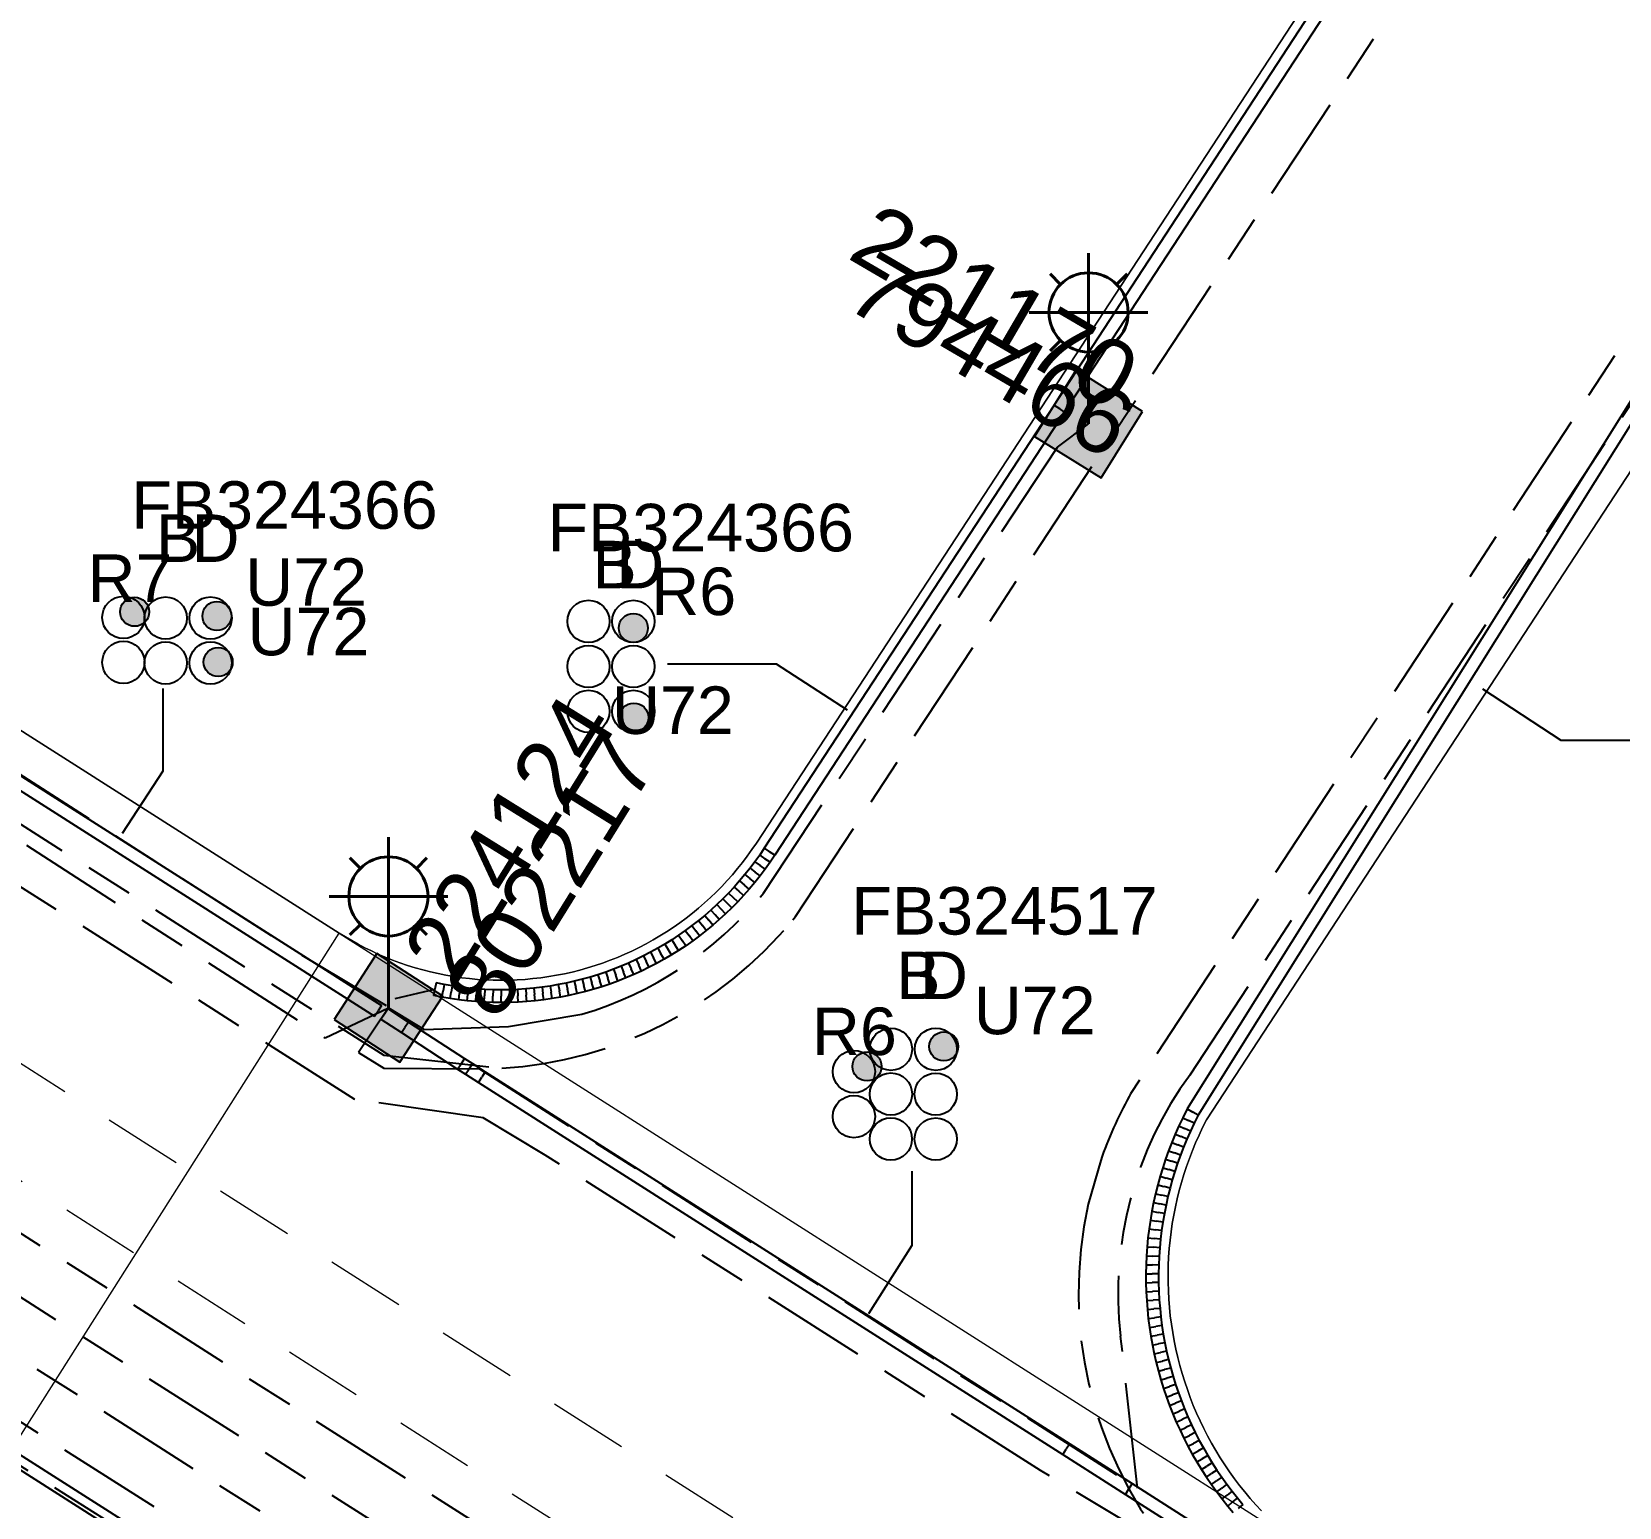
# Model space of a CAD drawing. Header units: metres. Extents: x 0 to 294317, y 0 to 6233398.
# Drawn here: x 292651.6 to 292711.7, y 6232156.4 to 6232212.3 of the extents above; entities that cross this region are included whole.
import ezdxf
from ezdxf.enums import TextEntityAlignment as Align

# ---------------------------------------------------------------- set-up
doc = ezdxf.new("R2010")
doc.units = ezdxf.units.M
doc.linetypes.add('Cable Exist UG', pattern=[8.2, 4, -1.2, 1.8, -1.2])
doc.linetypes.add('Dash', pattern=[5, 3, -2])
doc.layers.get('0').update_dxf_attribs({"color": 6})
for name, color, linetype in [('_User Miscellaneous2', 7, 'Continuous'), ('Duct_SP_EXT', 7, 'Continuous'), ('Equip_SP_SL_EXT', 7, 'Continuous'), ('Mains_HV_EXT', 7, 'Continuous'), ('Mains_SL_EXT', 7, 'Continuous'), ('SupportsUG_SP_LV_SL_EXT', 7, 'Continuous'), ('Trench_SP_EXT', 7, 'Continuous')]:
    doc.layers.add(name, color=color, linetype=linetype)
for name, color, linetype, lineweight in [('Cadastre Buildings_SP_EXT', 9, 'Continuous', 5), ('Cadastre Developer_SP_EXT', 9, 'Continuous', 5), ('Cadastre Land Parcels_SP_EXT', 9, 'Continuous', 5), ('Cadastre Roads_SP_EXT', 9, 'Continuous', 5)]:
    doc.layers.add(name, color=color, linetype=linetype, lineweight=lineweight)
doc.styles.add('COLUMN_LABEL', font='arial.ttf')
doc.styles.add('iecARIAL', font='arial.ttf', dxfattribs={"height": 2})
doc.styles.add('POLE_LABEL', font='arial.ttf')
doc.styles.get("Standard").update_dxf_attribs({"font": 'arial.ttf'})

# ---------------------------------------------------------------- blocks, each defined once
blk = doc.blocks.new('COLUMN_EXT')
blk.add_hatch(color=256).paths.add_polyline_path([(-1.485, 1.485), (-1.485, -1.485), (1.485, -1.485), (1.485, 1.485)])
blk.add_lwpolyline([(-1.485, -1.485), (1.485, -1.485), (1.485, 1.485), (-1.485, 1.485)], close=True)
for tag, height, style, flags, p in [('ASSET_NUM', 2.5, 'COLUMN_LABEL', 8, (2, 2)), ('STRUCTURE_PLANT_NUMBER', 0.2, 'POLE_LABEL', 9, (1.813, 0.031)), ('STREET_CODE', 0.2, 'COLUMN_LABEL', 9, (1.813, -0.2))]:
    blk.add_attdef(tag, text='', height=height, dxfattribs=dict(style=style, flags=flags)).set_placement(p, align=Align.MIDDLE_LEFT)
at = {"flags": 9}
for tag, p in [('OWNED_BY', (1.813, -0.6)), ('COLUMN_TYPE', (1.813, -0.4)), ('STATE', (1.813, -0.8)), ('USAGE', (1.813, -1)), ('LEGEND', (1.813, -1.2)), ('STREETNAME', (1.813, -1.6)), ('SUBURB', (1.813, -1.8)), ('LOCATION', (1.813, -1.4)), ('NOTES', (1.813, -2))]:
    blk.add_attdef(tag, text='', height=0.2, dxfattribs=at).set_placement(p, align=Align.MIDDLE_LEFT)
at = {"flags": 1}
blk.add_attdef('Z', (1.813, -2.351), '', height=0.2, dxfattribs=at)
blk = doc.blocks.new('DUCT_EXT')
blk.add_circle((0, 0.8), 0.8)
at = {"flags": 1}
blk.add_attdef('Z', (0, 0), '', height=0.2, dxfattribs=at)
at = {"flags": 9}
for tag, p in [('DUCT_CODE', (0, 0)), ('XSECT_TYPE', (0, -0.2)), ('STATE', (0, -0.6)), ('FB_REFERENCE', (0, -0.4)), ('NOTES', (0, -0.8))]:
    blk.add_attdef(tag, text='', height=0.2, dxfattribs=at).set_placement(p, align=Align.MIDDLE_LEFT)
blk = doc.blocks.new('SL_LANTERN_EXT')
at = {"lineweight": 40}
for p, q in [((0, 1.968), (0, 6.468)), ((-1.459, 5.676), (-1.061, 5.278)), ((1.458, 5.676), (1.06, 5.278)), ((-2.25, 4.218), (2.25, 4.218)), ((-1.459, 2.759), (-1.061, 3.157)), ((1.458, 2.759), (1.06, 3.157)), ((0, 0), (0, 2.721))]:
    blk.add_line(p, q, dxfattribs=at)
blk.add_circle((0, 4.218), 1.5, dxfattribs=at)
at = {"style": 'iecARIAL', "flags": 8}
blk.add_attdef('ASSET_NUM', (1.5, 1.5), '', height=2.5, dxfattribs=at)
for tag, p, height, flags in [('CONSTRUCTED_VOLTAGE', (0.981, -0.653), 0.2, 9), ('CONTROL_TYPE', (0.981, -0.853), 0.2, 9), ('LANTERN_PURPOSE', (0.981, -1.053), 0.2, 9), ('LANTERN_TYPE', (0.981, -1.253), 0.2, 9), ('LNUMBER', (2.181, -3.253), 2.5, 8), ('OPERATING_VOLTAGE', (0.981, -1.653), 0.2, 9), ('ORIENTATION', (0.981, -1.853), 0.2, 9), ('NO_PHASES', (0.981, -1.453), 0.2, 9), ('OWNED_BY', (0.981, -2.053), 0.2, 9), ('STATE', (0.981, -2.253), 0.2, 9), ('USAGE', (0.981, -2.453), 0.2, 9), ('CEXIST', (0.981, -2.653), 0.2, 9), ('CNEW', (0.981, -2.853), 0.2, 9), ('CNUMBER', (0.981, -3.053), 0.2, 9), ('CREMOVE', (0.981, -3.253), 0.2, 9), ('CREPLACE', (0.981, -3.453), 0.2, 9), ('LKINGHEIGHT', (0.981, -3.653), 0.2, 9), ('LBRACKET', (0.981, -3.853), 0.2, 9), ('LBRACKETVOCAB', (0.981, -4.053), 0.2, 9), ('LCATEGORY', (0.981, -4.253), 0.2, 9), ('LCHARGE1', (0.981, -4.453), 0.2, 9), ('LCHARGE1PERCENT', (0.981, -4.653), 0.2, 9), ('LCHARGE2', (0.981, -4.853), 0.2, 9), ('LCHARGE2PERCENT', (0.981, -5.053), 0.2, 9), ('LCHARGE3', (0.981, -5.253), 0.2, 9), ('LCHARGE3PERCENT', (0.981, -5.453), 0.2, 9), ('LEXIST', (0.981, -5.653), 0.2, 9), ('LLAMP', (0.981, -5.853), 0.2, 9), ('LLAMPVOCAB', (0.981, -6.053), 0.2, 9), ('LMAST', (0.981, -6.253), 0.2, 9), ('LMASTVOCAB', (0.981, -6.453), 0.2, 9), ('LNEW', (0.981, -6.653), 0.2, 9), ('LANTNUMBER', (0.981, -6.853), 0.2, 9), ('LOUTREACH', (0.981, -7.253), 0.2, 9), ('LOUTREACHVOCAB', (0.981, -7.453), 0.2, 9), ('LRATECODE', (0.981, -7.653), 0.2, 9), ('LREMOVE', (0.981, -7.853), 0.2, 9), ('LREPLACE', (0.981, -8.053), 0.2, 9), ('LTYPE', (0.981, -8.253), 0.2, 9), ('LTYPEVOCAB', (0.981, -8.453), 0.2, 9), ('LEGEND', (0.981, -8.653), 0.2, 9), ('LOCATION', (0.981, -8.853), 0.2, 9), ('NOTES', (0.981, -9.053), 0.2, 9), ('STREETNAME', (0.981, -9.253), 0.2, 9), ('SUBURB', (0.981, -9.453), 0.2, 1)]:
    blk.add_attdef(tag, p, '', height=height, dxfattribs=dict(flags=flags))
blk = doc.blocks.new('CABLE_LARGE_EXT')
h = blk.add_hatch(color=256)
edge = h.paths.add_edge_path()
edge.add_arc((0, 0.55), 0.55, 0, 360)
blk.add_circle((0, 0.55), 0.55)
at = {"flags": 1}
blk.add_attdef('Z', (0, 0), '', height=0.2, dxfattribs=at)
at = {"flags": 9}
for tag, p in [('COND_CODE', (0, 0)), ('XSECT_SIZE', (0, -0.6)), ('STATE', (0, -0.4)), ('FB_REFERENCE', (0, -0.2)), ('NOTES', (0, -0.8))]:
    blk.add_attdef(tag, text='', height=0.2, dxfattribs=at).set_placement(p, align=Align.MIDDLE_LEFT)

msp = doc.modelspace()

# ---------------------------------------------------------------- linework, layer by layer
at = {"layer": 'Cadastre Buildings_SP_EXT', "linetype": 'Continuous'}
msp.add_lwpolyline([(292722.931, 6232212.169), (292696.073, 6232171.106), (292695.929, 6232170.822), (292695.792, 6232170.533), (292695.663, 6232170.242), (292695.541, 6232169.947), (292695.426, 6232169.65), (292695.318, 6232169.349), (292695.219, 6232169.046), (292695.126, 6232168.741), (292695.041, 6232168.434), (292694.964, 6232168.124), (292694.895, 6232167.813), (292694.833, 6232167.499), (292694.779, 6232167.185), (292694.733, 6232166.869), (292694.694, 6232166.553), (292694.664, 6232166.235), (292694.641, 6232165.917), (292694.627, 6232165.598), (292694.62, 6232165.279), (292694.621, 6232164.96), (292694.63, 6232164.641), (292694.647, 6232164.323), (292694.673, 6232164.005), (292694.705, 6232163.688), (292694.745, 6232163.371), (292694.794, 6232163.056), (292694.85, 6232162.742), (292694.914, 6232162.429), (292694.986, 6232162.118), (292695.065, 6232161.81), (292695.153, 6232161.502), (292695.248, 6232161.198), (292695.349, 6232160.896), (292695.46, 6232160.596), (292695.576, 6232160.3), (292695.701, 6232160.005), (292695.832, 6232159.715), (292695.971, 6232159.428), (292696.117, 6232159.144), (292696.27, 6232158.864), (292696.429, 6232158.588), (292696.596, 6232158.316), (292696.769, 6232158.048), (292696.949, 6232157.785), (292697.136, 6232157.526), (292697.329, 6232157.272), (292697.527, 6232157.023), (292697.732, 6232156.778), (292697.944, 6232156.538), (292698.161, 6232156.304)], dxfattribs=at)
at = {"layer": 'Cadastre Developer_SP_EXT', "linetype": 'Dash'}
msp.add_lwpolyline([(292547.743, 6232237.718), (292549.531, 6232237.366), (292553.068, 6232235.303), (292557.54, 6232232.915), (292788.104, 6232085.97), (292815.671, 6232069.714), (292812.512, 6232065.858), (292811.233, 6232065.564), (292810.046, 6232065.892), (292808.858, 6232066.89), (292802.197, 6232071.544), (292786.153, 6232082.78), (292557.89, 6232228.241), (292549.272, 6232234.162), (292547.758, 6232235.542), (292547.499, 6232237.003)], dxfattribs=at)
at = {"layer": 'Cadastre Land Parcels_SP_EXT', "linetype": 'Continuous'}
msp.add_lwpolyline([(292573.052, 6232235.586), (292663.232, 6232178.184), (292663.95, 6232177.761), (292664.197, 6232177.63), (292664.445, 6232177.506), (292664.697, 6232177.387), (292664.967, 6232177.267), (292665.247, 6232177.156), (292665.529, 6232177.053), (292665.814, 6232176.956), (292666.102, 6232176.867), (292666.392, 6232176.786), (292666.683, 6232176.712), (292666.976, 6232176.646), (292667.271, 6232176.587), (292667.568, 6232176.536), (292667.866, 6232176.493), (292668.164, 6232176.458), (292668.464, 6232176.431), (292668.764, 6232176.41), (292669.065, 6232176.399), (292669.366, 6232176.395), (292669.666, 6232176.398), (292669.967, 6232176.41), (292670.267, 6232176.429), (292670.567, 6232176.457), (292670.865, 6232176.491), (292671.163, 6232176.535), (292671.459, 6232176.585), (292671.755, 6232176.643), (292672.049, 6232176.708), (292672.34, 6232176.782), (292672.63, 6232176.863), (292672.917, 6232176.951), (292673.202, 6232177.047), (292673.485, 6232177.151), (292673.765, 6232177.261), (292674.041, 6232177.379), (292674.315, 6232177.504), (292674.586, 6232177.636), (292674.852, 6232177.775), (292675.115, 6232177.921), (292675.374, 6232178.074), (292675.629, 6232178.233), (292675.88, 6232178.4), (292676.126, 6232178.572), (292676.368, 6232178.751), (292676.606, 6232178.936), (292676.838, 6232179.127), (292677.065, 6232179.324), (292677.287, 6232179.527), (292677.504, 6232179.735), (292677.715, 6232179.95), (292677.921, 6232180.169), (292678.12, 6232180.394), (292678.314, 6232180.625), (292678.502, 6232180.859), (292678.683, 6232181.1), (292678.859, 6232181.344), (292679.027, 6232181.593), (292706.199, 6232223.133)], dxfattribs=at)
at = {"layer": 'Cadastre Roads_SP_EXT', "linetype": 'Continuous'}
msp.add_lwpolyline([(292663.232, 6232178.184), (292573.052, 6232235.586), (292618.834, 6232176.681), (292620.586, 6232175.567), (292649.783, 6232157.002), (292663.232, 6232178.184)], close=True, dxfattribs=at)
for points in [[(292706.199, 6232223.133), (292679.027, 6232181.593), (292678.859, 6232181.344), (292678.683, 6232181.1), (292678.502, 6232180.859), (292678.314, 6232180.625), (292678.12, 6232180.394), (292677.921, 6232180.169), (292677.715, 6232179.95), (292677.504, 6232179.735), (292677.287, 6232179.527), (292677.065, 6232179.324), (292676.838, 6232179.127), (292676.606, 6232178.936), (292676.368, 6232178.751), (292676.126, 6232178.572), (292675.88, 6232178.4), (292675.629, 6232178.233), (292675.374, 6232178.074), (292675.115, 6232177.921), (292674.852, 6232177.775), (292674.586, 6232177.636), (292674.315, 6232177.504), (292674.041, 6232177.379), (292673.765, 6232177.261), (292673.485, 6232177.151), (292673.202, 6232177.047), (292672.917, 6232176.951), (292672.63, 6232176.863), (292672.34, 6232176.782), (292672.049, 6232176.708), (292671.755, 6232176.643), (292671.459, 6232176.585), (292671.163, 6232176.535), (292670.865, 6232176.491), (292670.567, 6232176.457), (292670.267, 6232176.429), (292669.967, 6232176.41), (292669.666, 6232176.398), (292669.366, 6232176.395), (292669.065, 6232176.399), (292668.764, 6232176.41), (292668.464, 6232176.431), (292668.164, 6232176.458), (292667.866, 6232176.493), (292667.568, 6232176.536), (292667.271, 6232176.587), (292666.976, 6232176.646), (292666.683, 6232176.712), (292666.392, 6232176.786), (292666.102, 6232176.867), (292665.814, 6232176.956), (292665.53, 6232177.053), (292665.247, 6232177.156), (292664.967, 6232177.267), (292664.697, 6232177.387), (292664.445, 6232177.506), (292664.197, 6232177.63), (292663.95, 6232177.761), (292663.232, 6232178.184), (292699.521, 6232155.085)], [(292698.161, 6232156.304), (292697.944, 6232156.538), (292697.732, 6232156.778), (292697.527, 6232157.023), (292697.329, 6232157.272), (292697.136, 6232157.526), (292696.949, 6232157.785), (292696.769, 6232158.048), (292696.596, 6232158.316), (292696.429, 6232158.588), (292696.27, 6232158.864), (292696.117, 6232159.144), (292695.971, 6232159.428), (292695.833, 6232159.715), (292695.701, 6232160.005), (292695.576, 6232160.3), (292695.46, 6232160.596), (292695.349, 6232160.896), (292695.248, 6232161.198), (292695.153, 6232161.502), (292695.065, 6232161.81), (292694.986, 6232162.118), (292694.914, 6232162.429), (292694.85, 6232162.742), (292694.794, 6232163.056), (292694.745, 6232163.371), (292694.705, 6232163.688), (292694.673, 6232164.005), (292694.647, 6232164.323), (292694.63, 6232164.641), (292694.621, 6232164.96), (292694.62, 6232165.279), (292694.627, 6232165.598), (292694.641, 6232165.917), (292694.664, 6232166.235), (292694.694, 6232166.553), (292694.733, 6232166.869), (292694.779, 6232167.185), (292694.833, 6232167.499), (292694.895, 6232167.813), (292694.964, 6232168.124), (292695.041, 6232168.434), (292695.126, 6232168.741), (292695.219, 6232169.046), (292695.318, 6232169.349), (292695.426, 6232169.65), (292695.541, 6232169.947), (292695.663, 6232170.242), (292695.792, 6232170.533), (292695.929, 6232170.822), (292696.073, 6232171.106), (292722.931, 6232212.169)]]:
    msp.add_lwpolyline(points, dxfattribs=at)
at = {"layer": 'Duct_SP_EXT'}
for p, q in [((292690.301, 6232198.171), (292708.02, 6232225.259)), ((292690.703, 6232197.909), (292708.421, 6232224.996)), ((292717.247, 6232206.497), (292695.343, 6232171.525)), ((292717.653, 6232206.243), (292695.762, 6232171.288)), ((292690.301, 6232198.171), (292679.327, 6232181.394)), ((292690.301, 6232198.171), (292690.502, 6232198.04)), ((292690.301, 6232198.171), (292690.502, 6232198.04)), ((292690.703, 6232197.909), (292679.727, 6232181.128)), ((292690.703, 6232197.909), (292690.502, 6232198.04)), ((292690.703, 6232197.909), (292690.502, 6232198.04)), ((292638.692, 6232191.504), (292664.57, 6232175.032)), ((292638.95, 6232191.909), (292664.828, 6232175.437)), ((292679.327, 6232181.394), (292679.154, 6232181.137)), ((292679.327, 6232181.394), (292679.527, 6232181.261)), ((292679.727, 6232181.128), (292679.527, 6232181.261)), ((292678.786, 6232180.639), (292678.592, 6232180.396)), ((292678.972, 6232180.886), (292678.786, 6232180.639)), ((292678.786, 6232180.639), (292678.976, 6232180.492)), ((292679.154, 6232181.137), (292678.972, 6232180.886)), ((292678.972, 6232180.886), (292679.166, 6232180.744)), ((292679.154, 6232181.137), (292679.351, 6232181)), ((292679.359, 6232180.602), (292679.166, 6232180.744)), ((292679.547, 6232180.862), (292679.351, 6232181)), ((292679.547, 6232180.862), (292679.359, 6232180.602)), ((292679.727, 6232181.128), (292679.547, 6232180.862)), ((292678.393, 6232180.159), (292678.187, 6232179.927)), ((292678.592, 6232180.396), (292678.393, 6232180.159)), ((292678.393, 6232180.159), (292678.574, 6232180.002)), ((292678.592, 6232180.396), (292678.778, 6232180.244)), ((292678.963, 6232180.092), (292678.756, 6232179.845)), ((292678.963, 6232180.092), (292678.778, 6232180.244)), ((292679.165, 6232180.345), (292678.963, 6232180.092)), ((292679.165, 6232180.345), (292678.976, 6232180.492)), ((292679.359, 6232180.602), (292679.165, 6232180.345)), ((292677.757, 6232179.479), (292677.534, 6232179.264)), ((292677.975, 6232179.7), (292677.757, 6232179.479)), ((292677.757, 6232179.479), (292677.926, 6232179.309)), ((292678.187, 6232179.927), (292677.975, 6232179.7)), ((292677.975, 6232179.7), (292678.148, 6232179.534)), ((292678.321, 6232179.368), (292678.148, 6232179.534)), ((292678.187, 6232179.927), (292678.364, 6232179.765)), ((292678.542, 6232179.603), (292678.321, 6232179.368)), ((292678.542, 6232179.603), (292678.364, 6232179.765)), ((292678.756, 6232179.845), (292678.542, 6232179.603)), ((292678.756, 6232179.845), (292678.574, 6232180.002)), ((292677.07, 6232178.852), (292676.831, 6232178.655)), ((292677.305, 6232179.055), (292677.07, 6232178.852)), ((292677.07, 6232178.852), (292677.225, 6232178.669)), ((292677.534, 6232179.264), (292677.305, 6232179.055)), ((292677.305, 6232179.055), (292677.464, 6232178.876)), ((292677.624, 6232178.696), (292677.464, 6232178.876)), ((292677.534, 6232179.264), (292677.698, 6232179.089)), ((292677.862, 6232178.914), (292677.624, 6232178.696)), ((292677.862, 6232178.914), (292677.698, 6232179.089)), ((292678.094, 6232179.138), (292677.862, 6232178.914)), ((292678.094, 6232179.138), (292677.926, 6232179.309)), ((292678.321, 6232179.368), (292678.094, 6232179.138)), ((292676.336, 6232178.28), (292676.083, 6232178.102)), ((292676.586, 6232178.464), (292676.336, 6232178.28)), ((292676.336, 6232178.28), (292676.476, 6232178.085)), ((292676.831, 6232178.655), (292676.586, 6232178.464)), ((292676.586, 6232178.464), (292676.731, 6232178.272)), ((292676.876, 6232178.081), (292676.731, 6232178.272)), ((292676.831, 6232178.655), (292676.981, 6232178.468)), ((292677.131, 6232178.28), (292676.876, 6232178.081)), ((292677.131, 6232178.28), (292676.981, 6232178.468)), ((292677.38, 6232178.485), (292677.131, 6232178.28)), ((292677.38, 6232178.485), (292677.225, 6232178.669)), ((292677.624, 6232178.696), (292677.38, 6232178.485)), ((292675.561, 6232177.766), (292675.294, 6232177.609)), ((292675.824, 6232177.93), (292675.561, 6232177.766)), ((292675.561, 6232177.766), (292675.686, 6232177.561)), ((292676.083, 6232178.102), (292675.824, 6232177.93)), ((292675.824, 6232177.93), (292675.954, 6232177.728)), ((292676.084, 6232177.527), (292675.954, 6232177.728)), ((292676.083, 6232178.102), (292676.218, 6232177.904)), ((292676.353, 6232177.706), (292676.084, 6232177.527)), ((292676.353, 6232177.706), (292676.218, 6232177.904)), ((292676.616, 6232177.89), (292676.353, 6232177.706)), ((292676.616, 6232177.89), (292676.476, 6232178.085)), ((292676.876, 6232178.081), (292676.616, 6232177.89)), ((292674.187, 6232177.049), (292673.902, 6232176.928)), ((292674.469, 6232177.179), (292674.187, 6232177.049)), ((292674.187, 6232177.049), (292674.284, 6232176.83)), ((292674.748, 6232177.315), (292674.469, 6232177.179)), ((292674.469, 6232177.179), (292674.572, 6232176.962)), ((292675.022, 6232177.458), (292674.748, 6232177.315)), ((292674.748, 6232177.315), (292674.857, 6232177.101)), ((292674.965, 6232176.887), (292674.857, 6232177.101)), ((292675.25, 6232177.036), (292674.965, 6232176.887)), ((292675.294, 6232177.609), (292675.022, 6232177.458)), ((292675.022, 6232177.458), (292675.136, 6232177.247)), ((292675.25, 6232177.036), (292675.136, 6232177.247)), ((292675.532, 6232177.192), (292675.25, 6232177.036)), ((292675.294, 6232177.609), (292675.413, 6232177.401)), ((292675.532, 6232177.192), (292675.413, 6232177.401)), ((292675.81, 6232177.356), (292675.532, 6232177.192)), ((292675.81, 6232177.356), (292675.686, 6232177.561)), ((292676.084, 6232177.527), (292675.81, 6232177.356)), ((292672.433, 6232176.434), (292672.132, 6232176.358)), ((292672.731, 6232176.518), (292672.433, 6232176.434)), ((292672.433, 6232176.434), (292672.495, 6232176.202)), ((292673.027, 6232176.608), (292672.731, 6232176.518)), ((292672.731, 6232176.518), (292672.799, 6232176.287)), ((292673.322, 6232176.707), (292673.027, 6232176.608)), ((292673.027, 6232176.608), (292673.1, 6232176.38)), ((292673.613, 6232176.814), (292673.322, 6232176.707)), ((292673.322, 6232176.707), (292673.401, 6232176.481)), ((292673.481, 6232176.254), (292673.401, 6232176.481)), ((292673.902, 6232176.928), (292673.613, 6232176.814)), ((292673.613, 6232176.814), (292673.699, 6232176.59)), ((292673.784, 6232176.366), (292673.699, 6232176.59)), ((292674.084, 6232176.484), (292673.784, 6232176.366)), ((292673.902, 6232176.928), (292673.993, 6232176.706)), ((292674.084, 6232176.484), (292673.993, 6232176.706)), ((292674.381, 6232176.61), (292674.084, 6232176.484)), ((292674.381, 6232176.61), (292674.284, 6232176.83)), ((292674.675, 6232176.745), (292674.381, 6232176.61)), ((292674.675, 6232176.745), (292674.572, 6232176.962)), ((292674.965, 6232176.887), (292674.675, 6232176.745)), ((292666.806, 6232175.823), (292666.852, 6232176.059)), ((292667.119, 6232175.761), (292666.806, 6232175.823)), ((292666.898, 6232176.294), (292666.852, 6232176.059)), ((292667.206, 6232176.233), (292666.898, 6232176.294)), ((292667.119, 6232175.761), (292667.162, 6232175.997)), ((292667.206, 6232176.233), (292667.162, 6232175.997)), ((292667.512, 6232176.181), (292667.206, 6232176.233)), ((292667.436, 6232175.707), (292667.474, 6232175.944)), ((292667.512, 6232176.181), (292667.474, 6232175.944)), ((292667.819, 6232176.136), (292667.512, 6232176.181)), ((292667.756, 6232175.66), (292667.787, 6232175.898)), ((292667.819, 6232176.136), (292667.787, 6232175.898)), ((292668.127, 6232176.1), (292667.819, 6232176.136)), ((292668.077, 6232175.622), (292668.102, 6232175.861)), ((292668.127, 6232176.1), (292668.102, 6232175.861)), ((292668.436, 6232176.072), (292668.127, 6232176.1)), ((292668.398, 6232175.593), (292668.417, 6232175.832)), ((292668.436, 6232176.072), (292668.417, 6232175.832)), ((292668.745, 6232176.051), (292668.436, 6232176.072)), ((292668.745, 6232176.051), (292668.733, 6232175.811)), ((292669.056, 6232176.039), (292668.745, 6232176.051)), ((292669.056, 6232176.039), (292669.05, 6232175.799)), ((292669.365, 6232176.035), (292669.056, 6232176.039)), ((292669.675, 6232176.038), (292669.365, 6232176.035)), ((292669.365, 6232176.035), (292669.365, 6232175.795)), ((292669.985, 6232176.05), (292669.675, 6232176.038)), ((292669.675, 6232176.038), (292669.682, 6232175.798)), ((292670.295, 6232176.07), (292669.985, 6232176.05)), ((292669.985, 6232176.05), (292669.998, 6232175.811)), ((292670.604, 6232176.099), (292670.295, 6232176.07)), ((292670.295, 6232176.07), (292670.314, 6232175.831)), ((292670.332, 6232175.592), (292670.314, 6232175.831)), ((292670.912, 6232176.134), (292670.604, 6232176.099)), ((292670.604, 6232176.099), (292670.629, 6232175.86)), ((292670.653, 6232175.621), (292670.629, 6232175.86)), ((292671.219, 6232176.179), (292670.912, 6232176.134)), ((292670.912, 6232176.134), (292670.943, 6232175.896)), ((292670.974, 6232175.658), (292670.943, 6232175.896)), ((292671.524, 6232176.231), (292671.219, 6232176.179)), ((292671.219, 6232176.179), (292671.257, 6232175.942)), ((292671.294, 6232175.705), (292671.257, 6232175.942)), ((292671.828, 6232176.291), (292671.524, 6232176.231)), ((292671.524, 6232176.231), (292671.568, 6232175.995)), ((292671.611, 6232175.759), (292671.568, 6232175.995)), ((292671.927, 6232175.821), (292671.611, 6232175.759)), ((292672.132, 6232176.358), (292671.828, 6232176.291)), ((292671.828, 6232176.291), (292671.877, 6232176.056)), ((292671.927, 6232175.821), (292671.877, 6232176.056)), ((292672.243, 6232175.891), (292671.927, 6232175.821)), ((292672.132, 6232176.358), (292672.188, 6232176.124)), ((292672.243, 6232175.891), (292672.188, 6232176.124)), ((292672.557, 6232175.971), (292672.243, 6232175.891)), ((292672.557, 6232175.971), (292672.495, 6232176.202)), ((292672.866, 6232176.057), (292672.557, 6232175.971)), ((292672.866, 6232176.057), (292672.799, 6232176.287)), ((292673.174, 6232176.151), (292672.866, 6232176.057)), ((292673.174, 6232176.151), (292673.1, 6232176.38)), ((292673.481, 6232176.254), (292673.174, 6232176.151)), ((292673.784, 6232176.366), (292673.481, 6232176.254)), ((292664.57, 6232175.032), (292664.699, 6232175.235)), ((292664.828, 6232175.437), (292664.699, 6232175.235)), ((292665.067, 6232175.321), (292664.937, 6232175.119)), ((292665.067, 6232175.321), (292665.846, 6232174.816)), ((292667.436, 6232175.707), (292667.119, 6232175.761)), ((292667.756, 6232175.66), (292667.436, 6232175.707)), ((292668.077, 6232175.622), (292667.756, 6232175.66)), ((292668.398, 6232175.593), (292668.077, 6232175.622)), ((292668.72, 6232175.571), (292668.398, 6232175.593)), ((292668.72, 6232175.571), (292668.733, 6232175.811)), ((292669.043, 6232175.559), (292668.72, 6232175.571)), ((292669.043, 6232175.559), (292669.05, 6232175.799)), ((292669.365, 6232175.555), (292669.043, 6232175.559)), ((292669.365, 6232175.555), (292669.365, 6232175.795)), ((292669.688, 6232175.559), (292669.365, 6232175.555)), ((292669.688, 6232175.559), (292669.682, 6232175.798)), ((292670.01, 6232175.571), (292669.688, 6232175.559)), ((292670.01, 6232175.571), (292669.998, 6232175.811)), ((292670.332, 6232175.592), (292670.01, 6232175.571)), ((292670.653, 6232175.621), (292670.332, 6232175.592)), ((292670.974, 6232175.658), (292670.653, 6232175.621)), ((292671.294, 6232175.705), (292670.974, 6232175.658)), ((292671.611, 6232175.759), (292671.294, 6232175.705)), ((292664.806, 6232174.918), (292664.937, 6232175.119)), ((292664.806, 6232174.918), (292665.584, 6232174.413)), ((292665.846, 6232174.816), (292665.715, 6232174.614)), ((292665.846, 6232174.816), (292667.971, 6232173.437)), ((292665.584, 6232174.413), (292665.715, 6232174.614)), ((292665.584, 6232174.413), (292667.712, 6232173.033)), ((292667.971, 6232173.437), (292667.841, 6232173.235)), ((292667.971, 6232173.437), (292668.272, 6232173.245)), ((292667.712, 6232173.033), (292667.841, 6232173.235)), ((292667.712, 6232173.033), (292668.015, 6232172.84)), ((292668.015, 6232172.84), (292668.144, 6232173.042)), ((292668.015, 6232172.84), (292668.504, 6232172.529)), ((292668.272, 6232173.245), (292668.144, 6232173.042)), ((292668.272, 6232173.245), (292668.762, 6232172.933)), ((292668.762, 6232172.933), (292668.633, 6232172.731)), ((292668.762, 6232172.933), (292690.893, 6232158.846)), ((292629.336, 6232172.295), (292679.581, 6232140.346)), ((292668.504, 6232172.529), (292668.633, 6232172.731)), ((292668.504, 6232172.529), (292690.635, 6232158.441)), ((292629.078, 6232171.89), (292679.324, 6232139.941)), ((292695.175, 6232171.191), (292695.029, 6232170.884)), ((292695.343, 6232171.525), (292695.175, 6232171.191)), ((292695.175, 6232171.191), (292695.39, 6232171.085)), ((292695.343, 6232171.525), (292695.552, 6232171.407)), ((292695.606, 6232170.98), (292695.39, 6232171.085)), ((292695.762, 6232171.288), (292695.552, 6232171.407)), ((292695.762, 6232171.288), (292695.606, 6232170.98)), ((292694.891, 6232170.573), (292694.761, 6232170.259)), ((292695.029, 6232170.884), (292694.891, 6232170.573)), ((292694.891, 6232170.573), (292695.111, 6232170.478)), ((292695.029, 6232170.884), (292695.247, 6232170.784)), ((292695.332, 6232170.384), (292695.111, 6232170.478)), ((292695.465, 6232170.683), (292695.247, 6232170.784)), ((292695.465, 6232170.683), (292695.332, 6232170.384)), ((292695.606, 6232170.98), (292695.465, 6232170.683)), ((292694.639, 6232169.943), (292694.523, 6232169.622)), ((292694.761, 6232170.259), (292694.639, 6232169.943)), ((292694.639, 6232169.943), (292694.863, 6232169.859)), ((292694.761, 6232170.259), (292694.984, 6232170.17)), ((292695.088, 6232169.776), (292694.863, 6232169.859)), ((292695.207, 6232170.081), (292694.984, 6232170.17)), ((292695.207, 6232170.081), (292695.088, 6232169.776)), ((292695.332, 6232170.384), (292695.207, 6232170.081)), ((292694.418, 6232169.299), (292694.319, 6232168.975)), ((292694.523, 6232169.622), (292694.418, 6232169.299)), ((292694.418, 6232169.299), (292694.646, 6232169.227)), ((292694.523, 6232169.622), (292694.75, 6232169.544)), ((292694.875, 6232169.155), (292694.646, 6232169.227)), ((292694.977, 6232169.466), (292694.75, 6232169.544)), ((292694.977, 6232169.466), (292694.875, 6232169.155)), ((292695.088, 6232169.776), (292694.977, 6232169.466)), ((292694.228, 6232168.647), (292694.146, 6232168.316)), ((292694.319, 6232168.975), (292694.228, 6232168.647)), ((292694.228, 6232168.647), (292694.46, 6232168.586)), ((292694.319, 6232168.975), (292694.55, 6232168.908)), ((292694.78, 6232168.841), (292694.55, 6232168.908)), ((292694.78, 6232168.841), (292694.693, 6232168.525)), ((292694.875, 6232169.155), (292694.78, 6232168.841)), ((292694.146, 6232168.316), (292694.072, 6232167.986)), ((292694.146, 6232168.316), (292694.38, 6232168.261)), ((292694.614, 6232168.206), (292694.38, 6232168.261)), ((292694.693, 6232168.525), (292694.46, 6232168.586)), ((292694.614, 6232168.206), (292694.542, 6232167.887)), ((292694.693, 6232168.525), (292694.614, 6232168.206)), ((292694.006, 6232167.651), (292693.949, 6232167.316)), ((292694.072, 6232167.986), (292694.006, 6232167.651)), ((292694.006, 6232167.651), (292694.243, 6232167.607)), ((292694.072, 6232167.986), (292694.307, 6232167.936)), ((292694.479, 6232167.564), (292694.243, 6232167.607)), ((292694.542, 6232167.887), (292694.307, 6232167.936)), ((292694.479, 6232167.564), (292694.424, 6232167.241)), ((292694.542, 6232167.887), (292694.479, 6232167.564)), ((292693.901, 6232166.981), (292693.859, 6232166.644)), ((292693.949, 6232167.316), (292693.901, 6232166.981)), ((292693.901, 6232166.981), (292694.138, 6232166.949)), ((292693.949, 6232167.316), (292694.187, 6232167.278)), ((292694.376, 6232166.917), (292694.138, 6232166.949)), ((292694.424, 6232167.241), (292694.187, 6232167.278)), ((292694.376, 6232166.917), (292694.337, 6232166.592)), ((292694.424, 6232167.241), (292694.376, 6232166.917)), ((292693.827, 6232166.305), (292693.803, 6232165.967)), ((292693.859, 6232166.644), (292693.827, 6232166.305)), ((292693.827, 6232166.305), (292694.066, 6232166.285)), ((292693.859, 6232166.644), (292694.098, 6232166.618)), ((292694.305, 6232166.265), (292694.066, 6232166.285)), ((292694.337, 6232166.592), (292694.098, 6232166.618)), ((292694.305, 6232166.265), (292694.282, 6232165.938)), ((292694.337, 6232166.592), (292694.305, 6232166.265)), ((292693.787, 6232165.626), (292693.78, 6232165.287)), ((292693.803, 6232165.967), (292693.787, 6232165.626)), ((292693.787, 6232165.626), (292694.027, 6232165.618)), ((292693.803, 6232165.967), (292694.042, 6232165.953)), ((292694.267, 6232165.61), (292694.027, 6232165.618)), ((292694.282, 6232165.938), (292694.042, 6232165.953)), ((292694.267, 6232165.61), (292694.26, 6232165.283)), ((292694.282, 6232165.938), (292694.267, 6232165.61)), ((292693.78, 6232165.287), (292693.781, 6232164.946)), ((292693.78, 6232165.287), (292694.02, 6232165.285)), ((292694.26, 6232165.283), (292694.02, 6232165.285)), ((292694.26, 6232165.283), (292694.261, 6232164.954)), ((292693.781, 6232164.946), (292694.021, 6232164.95)), ((292693.781, 6232164.946), (292693.791, 6232164.606)), ((292693.791, 6232164.606), (292694.031, 6232164.616)), ((292693.791, 6232164.606), (292693.809, 6232164.268)), ((292694.261, 6232164.954), (292694.021, 6232164.95)), ((292694.271, 6232164.626), (292694.031, 6232164.616)), ((292694.261, 6232164.954), (292694.271, 6232164.626)), ((292694.271, 6232164.626), (292694.288, 6232164.299)), ((292693.809, 6232164.268), (292694.049, 6232164.283)), ((292693.809, 6232164.268), (292693.836, 6232163.929)), ((292693.836, 6232163.929), (292694.075, 6232163.951)), ((292693.836, 6232163.929), (292693.871, 6232163.592)), ((292694.288, 6232164.299), (292694.049, 6232164.283)), ((292694.314, 6232163.973), (292694.075, 6232163.951)), ((292694.288, 6232164.299), (292694.314, 6232163.973)), ((292694.314, 6232163.973), (292694.348, 6232163.647)), ((292693.871, 6232163.592), (292694.109, 6232163.619)), ((292693.871, 6232163.592), (292693.913, 6232163.254)), ((292693.913, 6232163.254), (292694.151, 6232163.287)), ((292693.913, 6232163.254), (292693.966, 6232162.918)), ((292694.348, 6232163.647), (292694.109, 6232163.619)), ((292694.389, 6232163.321), (292694.151, 6232163.287)), ((292694.348, 6232163.647), (292694.389, 6232163.321)), ((292694.389, 6232163.321), (292694.439, 6232162.997)), ((292693.966, 6232162.918), (292694.203, 6232162.957)), ((292693.966, 6232162.918), (292694.025, 6232162.584)), ((292694.025, 6232162.584), (292694.261, 6232162.629)), ((292694.439, 6232162.997), (292694.203, 6232162.957)), ((292694.496, 6232162.674), (292694.261, 6232162.629)), ((292694.439, 6232162.997), (292694.496, 6232162.674)), ((292694.496, 6232162.674), (292694.562, 6232162.352)), ((292694.025, 6232162.584), (292694.093, 6232162.25)), ((292694.093, 6232162.25), (292694.328, 6232162.301)), ((292694.093, 6232162.25), (292694.17, 6232161.919)), ((292694.562, 6232162.352), (292694.328, 6232162.301)), ((292694.637, 6232162.033), (292694.403, 6232161.976)), ((292694.562, 6232162.352), (292694.637, 6232162.033)), ((292694.637, 6232162.033), (292694.718, 6232161.716)), ((292694.17, 6232161.919), (292694.403, 6232161.976)), ((292694.17, 6232161.919), (292694.254, 6232161.59)), ((292694.254, 6232161.59), (292694.486, 6232161.653)), ((292694.254, 6232161.59), (292694.348, 6232161.262)), ((292694.718, 6232161.716), (292694.486, 6232161.653)), ((292694.808, 6232161.399), (292694.578, 6232161.331)), ((292694.718, 6232161.716), (292694.808, 6232161.399)), ((292694.808, 6232161.399), (292694.905, 6232161.087)), ((292694.348, 6232161.262), (292694.578, 6232161.331)), ((292694.348, 6232161.262), (292694.448, 6232160.939)), ((292694.448, 6232160.939), (292694.677, 6232161.013)), ((292694.448, 6232160.939), (292694.557, 6232160.617)), ((292694.905, 6232161.087), (292694.677, 6232161.013)), ((292694.905, 6232161.087), (292695.01, 6232160.776)), ((292694.557, 6232160.617), (292694.783, 6232160.697)), ((292694.557, 6232160.617), (292694.674, 6232160.297)), ((292694.674, 6232160.297), (292694.899, 6232160.383)), ((292694.674, 6232160.297), (292694.799, 6232159.982)), ((292695.01, 6232160.776), (292694.783, 6232160.697)), ((292695.123, 6232160.468), (292694.899, 6232160.383)), ((292695.01, 6232160.776), (292695.123, 6232160.468)), ((292695.123, 6232160.468), (292695.243, 6232160.164)), ((292694.799, 6232159.982), (292695.021, 6232160.073)), ((292694.799, 6232159.982), (292694.932, 6232159.668)), ((292694.932, 6232159.668), (292695.151, 6232159.765)), ((292694.932, 6232159.668), (292695.072, 6232159.359)), ((292695.243, 6232160.164), (292695.021, 6232160.073)), ((292695.371, 6232159.861), (292695.151, 6232159.765)), ((292695.243, 6232160.164), (292695.371, 6232159.861)), ((292695.371, 6232159.861), (292695.506, 6232159.562)), ((292695.072, 6232159.359), (292695.289, 6232159.46)), ((292695.072, 6232159.359), (292695.219, 6232159.054)), ((292695.219, 6232159.054), (292695.434, 6232159.161)), ((292695.219, 6232159.054), (292695.374, 6232158.751)), ((292695.506, 6232159.562), (292695.289, 6232159.46)), ((292695.649, 6232159.268), (292695.434, 6232159.161)), ((292695.506, 6232159.562), (292695.649, 6232159.268)), ((292695.649, 6232159.268), (292695.799, 6232158.976)), ((292690.635, 6232158.441), (292690.764, 6232158.644)), ((292690.635, 6232158.441), (292693.006, 6232156.932)), ((292690.893, 6232158.846), (292690.764, 6232158.644)), ((292690.893, 6232158.846), (292693.264, 6232157.337)), ((292695.374, 6232158.751), (292695.586, 6232158.863)), ((292695.374, 6232158.751), (292695.538, 6232158.452)), ((292695.538, 6232158.452), (292695.747, 6232158.57)), ((292695.538, 6232158.452), (292695.707, 6232158.159)), ((292695.799, 6232158.976), (292695.586, 6232158.863)), ((292695.956, 6232158.688), (292695.747, 6232158.57)), ((292695.799, 6232158.976), (292695.956, 6232158.688)), ((292696.12, 6232158.404), (292695.914, 6232158.281)), ((292695.956, 6232158.688), (292696.12, 6232158.404)), ((292696.12, 6232158.404), (292696.291, 6232158.124)), ((292695.707, 6232158.159), (292695.914, 6232158.281)), ((292695.707, 6232158.159), (292695.885, 6232157.869)), ((292695.885, 6232157.869), (292696.088, 6232157.996)), ((292695.885, 6232157.869), (292696.069, 6232157.584)), ((292696.291, 6232158.124), (292696.088, 6232157.996)), ((292696.469, 6232157.849), (292696.269, 6232157.716)), ((292696.291, 6232158.124), (292696.469, 6232157.849)), ((292696.469, 6232157.849), (292696.654, 6232157.578)), ((292693.264, 6232157.337), (292693.135, 6232157.135)), ((292693.264, 6232157.337), (292697.076, 6232154.911)), ((292696.069, 6232157.584), (292696.269, 6232157.716)), ((292696.069, 6232157.584), (292696.262, 6232157.302)), ((292696.262, 6232157.302), (292696.458, 6232157.44)), ((292696.262, 6232157.302), (292696.461, 6232157.026)), ((292696.654, 6232157.578), (292696.458, 6232157.44)), ((292696.654, 6232157.578), (292696.847, 6232157.312)), ((292696.847, 6232157.312), (292696.654, 6232157.169)), ((292696.847, 6232157.312), (292697.044, 6232157.051)), ((292693.006, 6232156.932), (292693.135, 6232157.135)), ((292693.006, 6232156.932), (292696.818, 6232154.506)), ((292696.461, 6232157.026), (292696.654, 6232157.169)), ((292696.461, 6232157.026), (292696.665, 6232156.757)), ((292696.665, 6232156.757), (292696.855, 6232156.904)), ((292696.665, 6232156.757), (292696.877, 6232156.491)), ((292697.044, 6232157.051), (292696.855, 6232156.904)), ((292696.877, 6232156.491), (292697.063, 6232156.643)), ((292697.044, 6232157.051), (292697.248, 6232156.795)), ((292697.248, 6232156.795), (292697.063, 6232156.643)), ((292697.248, 6232156.795), (292697.456, 6232156.547)), ((292696.877, 6232156.491), (292697.089, 6232156.239)), ((292697.456, 6232156.547), (292697.272, 6232156.393))]:
    msp.add_line(p, q, dxfattribs=at)
for points in [[(292675.66, 6232188.379), (292679.771, 6232188.379), (292682.463, 6232186.636)], [(292656.543, 6232187.449), (292656.543, 6232184.309), (292655.007, 6232181.948)], [(292712.823, 6232185.474), (292709.512, 6232185.474), (292706.535, 6232187.414)], [(292684.91, 6232169.171), (292684.91, 6232166.349), (292683.274, 6232163.773)]]:
    msp.add_lwpolyline(points, dxfattribs=at)
at = {"layer": 'Mains_HV_EXT', "linetype": 'Cable Exist UG'}
for points in [[(292630.314, 6232180.093), (292637.288, 6232191.298), (292642.436, 6232187.865), (292642.436, 6232187.865), (292664.913, 6232173.557), (292669.386, 6232173.064), (292669.386, 6232173.064, 0.208471), (292680.411, 6232178.685), (292680.411, 6232178.685), (292680.511, 6232178.807), (292709.041, 6232222.123)], [(292714.383, 6232204.384), (292693.201, 6232172.1), (292693.147, 6232172.001), (292693.147, 6232172.001, 0.043168), (292692.068, 6232169.574), (292692.068, 6232169.574), (292691.598, 6232167.919), (292691.598, 6232167.919, 0.227198), (292694.585, 6232154.961), (292694.585, 6232154.961), (292689.792, 6232157.834), (292689.792, 6232157.834), (292671.022, 6232169.778), (292668.684, 6232171.188), (292663.82, 6232171.883), (292663.82, 6232171.883), (292638.117, 6232188.231), (292629.748, 6232174.587), (292630.552, 6232172.801), (292632.063, 6232171.823)]]:
    msp.add_lwpolyline(points, format="xyb", dxfattribs=at)
for points in [[(292614.333, 6232189.076), (292619.194, 6232186.011), (292626.067, 6232182.415), (292628.525, 6232178.753), (292633.225, 6232178.24), (292641.602, 6232172.91), (292722.89, 6232121.166), (292722.89, 6232121.166), (292729.139, 6232117.202), (292797.442, 6232073.738)], [(292796.227, 6232072.223), (292725.444, 6232117.172), (292721.701, 6232119.552), (292721.701, 6232119.552), (292632.282, 6232176.396), (292627.796, 6232176.954), (292625.604, 6232178.351), (292617.918, 6232182.27), (292612.091, 6232185.831)], [(292790.618, 6232073.38), (292725.481, 6232114.825), (292692.288, 6232135.891), (292650.937, 6232162.208), (292631.904, 6232174.311), (292627.17, 6232174.896), (292624.654, 6232176.495), (292616.74, 6232180.739), (292611.016, 6232184.136)], [(292632.07, 6232171.818), (292722.391, 6232114.372)]]:
    msp.add_lwpolyline(points, dxfattribs=at)
at = {"layer": 'Mains_SL_EXT', "linetype": 'Cable Exist UG'}
for points in [[(292665.093, 6232175.352), (292663.963, 6232173.664), (292663.963, 6232173.664), (292664.924, 6232173.067), (292668.544, 6232173.039), (292668.544, 6232173.039), (292693.46, 6232157.172), (292692.823, 6232162.923), (292692.823, 6232162.923, -0.190996), (292695.45, 6232172.817), (292695.45, 6232172.817), (292713.8, 6232200.727), (292713.8, 6232200.727, 0.013988), (292721.558, 6232213.68)], [(292665.093, 6232175.352), (292666.451, 6232174.526), (292666.451, 6232174.526), (292669.643, 6232174.643), (292672.417, 6232175.11), (292672.417, 6232175.11, 0.149866), (292679.252, 6232179.637), (292679.252, 6232179.637), (292679.302, 6232179.699), (292690.43, 6232196.577), (292691.607, 6232197.462)]]:
    msp.add_lwpolyline(points, format="xyb", dxfattribs=at)
for points in [[(292629.933, 6232200.657), (292629.67, 6232197.954), (292661.816, 6232177.343), (292665.002, 6232175.443)], [(292629.124, 6232172.835), (292629.525, 6232174.542), (292628.329, 6232175.296), (292637.604, 6232190.393), (292637.604, 6232190.393), (292662.691, 6232174.216), (292665.093, 6232175.352)], [(292679.587, 6232140.357), (292676.639, 6232141.915), (292631.289, 6232170.55), (292629.056, 6232172.683)]]:
    msp.add_lwpolyline(points, dxfattribs=at)
at = {"layer": 'Trench_SP_EXT', "linetype": 'Cable Exist UG'}
msp.add_lwpolyline([(292665.341, 6232175.702), (292666.852, 6232176.059)], dxfattribs=at)

# ---------------------------------------------------------------- block references
at = {"layer": 'Duct_SP_EXT'}
for p, rotation in [((292655.855, 6232190.133), 90), ((292657.455, 6232190.109), 90), ((292659.155, 6232190.109), 90), ((292655.855, 6232188.433), 90), ((292657.455, 6232188.409), 90), ((292659.155, 6232188.409), 90), ((292684.923, 6232173.785), 89.96629108022775), ((292686.623, 6232173.784), 89.96629108022775), ((292683.522, 6232172.936), 89.96629108022775), ((292684.922, 6232172.085), 89.96629108022775), ((292686.622, 6232172.084), 89.96629108022775), ((292683.521, 6232171.236), 89.96629108022775), ((292684.921, 6232170.385), 89.96629108022775), ((292686.621, 6232170.384), 89.96629108022775)]:
    msp.add_blockref('DUCT_EXT', p, dxfattribs=dict(at, rotation=rotation))
for name, p in [('CABLE_LARGE_EXT', (292655.481, 6232189.797)), ('CABLE_LARGE_EXT', (292658.597, 6232189.637)), ('DUCT_EXT', (292672.668, 6232189.183)), ('DUCT_EXT', (292674.368, 6232189.183)), ('CABLE_LARGE_EXT', (292674.368, 6232189.183)), ('DUCT_EXT', (292672.668, 6232187.476)), ('DUCT_EXT', (292674.368, 6232187.476)), ('CABLE_LARGE_EXT', (292658.642, 6232187.895)), ('DUCT_EXT', (292672.668, 6232185.776)), ('DUCT_EXT', (292674.368, 6232185.776)), ('CABLE_LARGE_EXT', (292674.389, 6232185.792)), ('CABLE_LARGE_EXT', (292686.124, 6232173.342)), ('CABLE_LARGE_EXT', (292683.218, 6232172.584))]:
    msp.add_blockref(name, p, dxfattribs=at)
at = {"layer": 'Equip_SP_SL_EXT'}
ref = msp.add_blockref('SL_LANTERN_EXT', (292691.607, 6232197.462), dxfattribs=at)
ref.add_attrib('ASSET_NUM', '221170', dxfattribs={"layer": '0', "height": 2.5, "rotation": 329.68583, "style": 'iecARIAL'}).set_placement((292693.107, 6232198.962), align=Align.MIDDLE_RIGHT)
ref = msp.add_blockref('SL_LANTERN_EXT', (292665.093, 6232175.352), dxfattribs=at)
ref.add_attrib('ASSET_NUM', '224124', dxfattribs={"layer": '0', "height": 2.5, "rotation": 58.16741, "style": 'iecARIAL'}).set_placement((292666.593, 6232176.852), align=Align.MIDDLE_LEFT)
at = {"layer": 'SupportsUG_SP_LV_SL_EXT'}
ref = msp.add_blockref('COLUMN_EXT', (292691.607, 6232197.462), dxfattribs=dict(at, rotation=148.0089853326803))
ref.add_attrib('ASSET_NUM', '794466', dxfattribs={"layer": '0', "height": 2.5, "rotation": 329.68583, "style": 'COLUMN_LABEL'}).set_placement((292693.607, 6232198.212), align=Align.TOP_RIGHT)
ref = msp.add_blockref('COLUMN_EXT', (292665.093, 6232175.352), dxfattribs=dict(at, rotation=327.0048761806685))
ref.add_attrib('ASSET_NUM', '802217', dxfattribs={"layer": '0', "height": 2.5, "rotation": 58.16741, "style": 'COLUMN_LABEL'}).set_placement((292667.093, 6232176.102), align=Align.TOP_LEFT)

# ---------------------------------------------------------------- texts
at = {"layer": '_User Miscellaneous2'}
for s, p in [('FB324366', (292655.353, 6232193.49)), ('FB324366', (292671.119, 6232192.635)), ('B', (292656.289, 6232192.234)), ('D', (292657.635, 6232192.234)), ('B', (292672.819, 6232191.234)), ('D', (292673.719, 6232191.234)), ('R7', (292653.698, 6232190.721)), ('U72', (292659.669, 6232190.575)), ('R6', (292675.048, 6232190.222)), ('U72', (292659.758, 6232188.699)), ('U72', (292673.56, 6232185.722)), ('FB324517', (292682.623, 6232178.125)), ('B', (292684.323, 6232175.683)), ('D', (292685.223, 6232175.683)), ('U72', (292687.261, 6232174.353)), ('R6', (292681.133, 6232173.563))]:
    msp.add_text(s, height=1.8, dxfattribs=at).set_placement(p)

doc.saveas('drawing.dxf')
